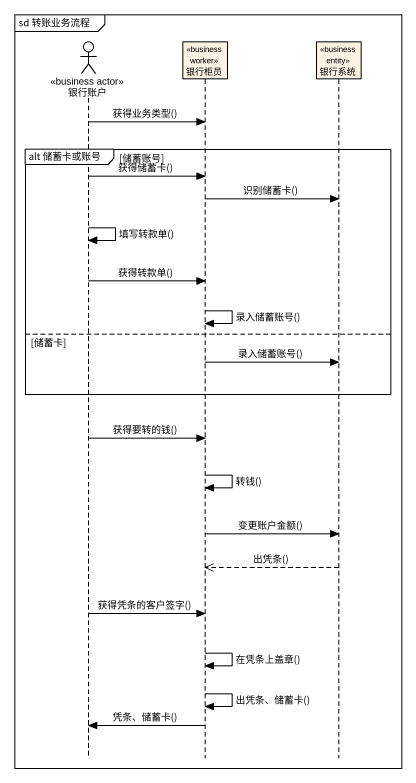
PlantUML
@startuml
mainframe sd 转账业务流程
hide footbox
actor 银行账户 <<business actor>>
participant 银行柜员 <<business worker>>
participant 银行系统 <<business entity>>

银行账户 -> 银行柜员 : 获得业务类型()
group alt 储蓄卡或账号 [储蓄账号]
  银行账户 -> 银行柜员 : 获得储蓄卡()
  银行柜员 -> 银行系统 : 识别储蓄卡()
  银行账户 -> 银行账户 : 填写转款单()
  银行账户 -> 银行柜员 : 获得转款单()
  银行柜员 -> 银行柜员 : 录入储蓄账号()
else 储蓄卡
  银行柜员 -> 银行系统 : 录入储蓄账号()
end
银行账户 -> 银行柜员 : 获得要转的钱()
银行柜员 -> 银行柜员 : 转钱()
银行柜员 -> 银行系统 : 变更账户金额()
银行系统 -->> 银行柜员 : 出凭条()
银行账户 -> 银行柜员 : 获得凭条的客户签字()
银行柜员 -> 银行柜员 : 在凭条上盖章()
银行柜员 -> 银行柜员 : 出凭条、储蓄卡()
银行柜员 -> 银行账户 : 凭条、储蓄卡()
@enduml
